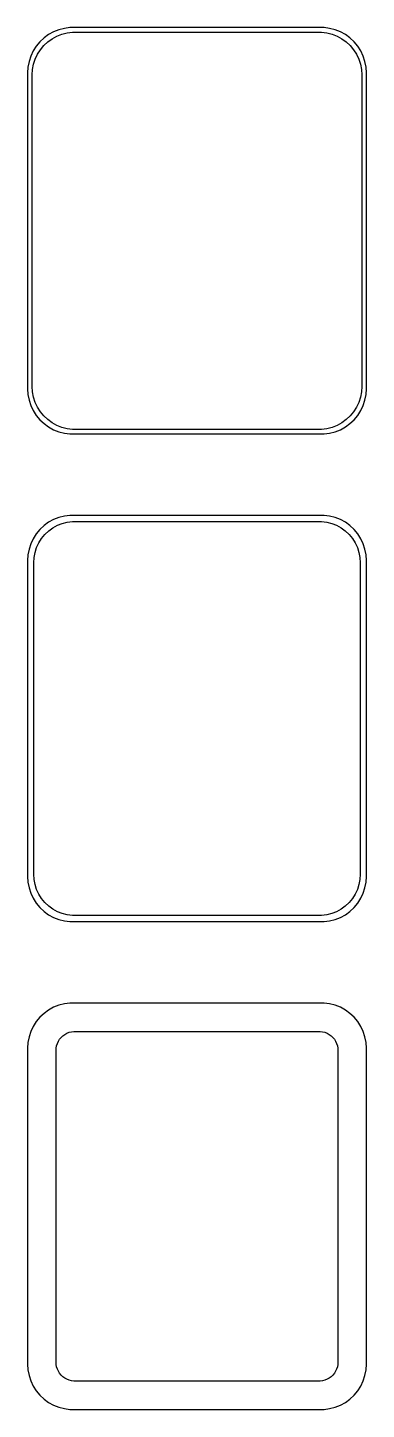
# Model space of a CAD drawing. Header units: metres. Extents: x -19 to 19, y 140 to 292.
import ezdxf

# ---------------------------------------------------------------- set-up
doc = ezdxf.new("R2010")
doc.units = ezdxf.units.M

msp = doc.modelspace()

# ---------------------------------------------------------------- linework, layer by layer
for p, q in [((-15.2951, 292.255), (-15.8789, 292.024)), ((-14.6869, 292.411), (-15.2951, 292.255)), ((-14.0639, 292.49), (-14.6869, 292.411)), ((14.0639, 292.49), (-14.0639, 292.49)), ((14.6869, 292.411), (14.0639, 292.49)), ((15.2951, 292.255), (14.6869, 292.411)), ((15.8789, 292.024), (15.2951, 292.255)), ((-17.3948, 290.923), (-17.7951, 290.439)), ((-16.9371, 291.353), (-17.3948, 290.923)), ((-16.9626, 290.502), (-16.5278, 290.91)), ((-16.4291, 291.722), (-16.9371, 291.353)), ((-16.5278, 290.91), (-16.0452, 291.261)), ((-15.8789, 292.024), (-16.4291, 291.722)), ((-16.0452, 291.261), (-15.5224, 291.548)), ((-15.5224, 291.548), (-14.9678, 291.768)), ((-14.9678, 291.768), (-14.3901, 291.916)), ((-14.3901, 291.916), (-13.7982, 291.991)), ((-13.7982, 291.991), (13.7982, 291.991)), ((13.7982, 291.991), (14.3901, 291.916)), ((14.3901, 291.916), (14.9678, 291.768)), ((14.9678, 291.768), (15.5224, 291.548)), ((15.5224, 291.548), (16.0452, 291.261)), ((16.4291, 291.722), (15.8789, 292.024)), ((16.0452, 291.261), (16.5278, 290.91)), ((16.9371, 291.353), (16.4291, 291.722)), ((16.5278, 290.91), (16.9626, 290.502)), ((17.3948, 290.923), (16.9371, 291.353)), ((17.7951, 290.439), (17.3948, 290.923)), ((-18.3989, 289.341), (-18.5929, 288.743)), ((-18.1315, 289.909), (-18.3989, 289.341)), ((-17.7951, 290.439), (-18.1315, 289.909)), ((-17.9164, 288.999), (-17.6624, 289.538)), ((-17.6624, 289.538), (-17.3428, 290.042)), ((-17.3428, 290.042), (-16.9626, 290.502)), ((16.9626, 290.502), (17.3428, 290.042)), ((17.3428, 290.042), (17.6624, 289.538)), ((17.6624, 289.538), (17.9164, 288.999)), ((18.1315, 289.909), (17.7951, 290.439)), ((18.3989, 289.341), (18.1315, 289.909)), ((18.5929, 288.743), (18.3989, 289.341)), ((-18.7106, 288.127), (-18.75, 287.5)), ((-18.5929, 288.743), (-18.7106, 288.127)), ((-18.25, 287.25), (-18.2125, 287.845)), ((-18.2125, 287.845), (-18.1008, 288.431)), ((-18.1008, 288.431), (-17.9164, 288.999)), ((17.9164, 288.999), (18.1008, 288.431)), ((18.1008, 288.431), (18.2125, 287.845)), ((18.2125, 287.845), (18.25, 287.25)), ((18.7106, 288.127), (18.5929, 288.743)), ((18.75, 287.5), (18.7106, 288.127)), ((-18.75, 287.5), (-18.75, 252.5)), ((-18.25, 252.75), (-18.25, 287.25)), ((18.25, 287.25), (18.25, 252.75)), ((18.75, 252.5), (18.75, 287.5)), ((-18.75, 252.5), (-18.7106, 251.873)), ((-18.2125, 252.155), (-18.25, 252.75)), ((18.25, 252.75), (18.2125, 252.155)), ((18.7106, 251.873), (18.75, 252.5)), ((-18.7106, 251.873), (-18.5929, 251.257)), ((-18.5929, 251.257), (-18.3989, 250.659)), ((-18.1008, 251.569), (-18.2125, 252.155)), ((-17.9164, 251.001), (-18.1008, 251.569)), ((-17.6624, 250.462), (-17.9164, 251.001)), ((17.9164, 251.001), (17.6624, 250.462)), ((18.1008, 251.569), (17.9164, 251.001)), ((18.2125, 252.155), (18.1008, 251.569)), ((18.3989, 250.659), (18.5929, 251.257)), ((18.5929, 251.257), (18.7106, 251.873)), ((-18.3989, 250.659), (-18.1315, 250.091)), ((-18.1315, 250.091), (-17.7951, 249.561)), ((-17.7951, 249.561), (-17.3948, 249.077)), ((-17.3428, 249.958), (-17.6624, 250.462)), ((-16.9626, 249.498), (-17.3428, 249.958)), ((-16.5278, 249.09), (-16.9626, 249.498)), ((16.9626, 249.498), (16.5278, 249.09)), ((17.3428, 249.958), (16.9626, 249.498)), ((17.6624, 250.462), (17.3428, 249.958)), ((17.3948, 249.077), (17.7951, 249.561)), ((17.7951, 249.561), (18.1315, 250.091)), ((18.1315, 250.091), (18.3989, 250.659)), ((-17.3948, 249.077), (-16.9371, 248.647)), ((-16.9371, 248.647), (-16.4291, 248.278)), ((-16.0452, 248.739), (-16.5278, 249.09)), ((-16.4291, 248.278), (-15.8789, 247.976)), ((-15.5224, 248.452), (-16.0452, 248.739)), ((-15.8789, 247.976), (-15.2951, 247.745)), ((-14.9678, 248.232), (-15.5224, 248.452)), ((-14.3901, 248.084), (-14.9678, 248.232)), ((-13.7982, 248.009), (-14.3901, 248.084)), ((13.7982, 248.009), (-13.7982, 248.009)), ((14.3901, 248.084), (13.7982, 248.009)), ((14.9678, 248.232), (14.3901, 248.084)), ((15.5224, 248.452), (14.9678, 248.232)), ((15.2951, 247.745), (15.8789, 247.976)), ((16.0452, 248.739), (15.5224, 248.452)), ((15.8789, 247.976), (16.4291, 248.278)), ((16.5278, 249.09), (16.0452, 248.739)), ((16.4291, 248.278), (16.9371, 248.647)), ((16.9371, 248.647), (17.3948, 249.077)), ((-15.2951, 247.745), (-14.6869, 247.589)), ((-14.6869, 247.589), (-14.0639, 247.51)), ((-14.0639, 247.51), (14.0639, 247.51)), ((14.0639, 247.51), (14.6869, 247.589)), ((14.6869, 247.589), (15.2951, 247.745)), ((-16.9371, 237.353), (-17.3948, 236.923)), ((-16.4291, 237.722), (-16.9371, 237.353)), ((-15.8789, 238.024), (-16.4291, 237.722)), ((-15.9532, 237.116), (-15.4494, 237.393)), ((-15.2951, 238.255), (-15.8789, 238.024)), ((-15.4494, 237.393), (-14.9148, 237.604)), ((-14.6869, 238.411), (-15.2951, 238.255)), ((-14.9148, 237.604), (-14.3579, 237.747)), ((-14.0639, 238.49), (-14.6869, 238.411)), ((-14.3579, 237.747), (-13.7875, 237.819)), ((14.0639, 238.49), (-14.0639, 238.49)), ((-13.7875, 237.819), (13.7875, 237.819)), ((13.7875, 237.819), (14.3579, 237.747)), ((14.6869, 238.411), (14.0639, 238.49)), ((14.3579, 237.747), (14.9148, 237.604)), ((15.2951, 238.255), (14.6869, 238.411)), ((14.9148, 237.604), (15.4494, 237.393)), ((15.8789, 238.024), (15.2951, 238.255)), ((15.4494, 237.393), (15.9532, 237.116)), ((16.4291, 237.722), (15.8789, 238.024)), ((16.9371, 237.353), (16.4291, 237.722)), ((17.3948, 236.923), (16.9371, 237.353)), ((-18.1315, 235.909), (-18.3989, 235.341)), ((-17.7951, 236.439), (-18.1315, 235.909)), ((-17.3948, 236.923), (-17.7951, 236.439)), ((-17.5121, 235.456), (-17.204, 235.941)), ((-17.204, 235.941), (-16.8375, 236.384)), ((-16.8375, 236.384), (-16.4184, 236.778)), ((-16.4184, 236.778), (-15.9532, 237.116)), ((15.9532, 237.116), (16.4184, 236.778)), ((16.4184, 236.778), (16.8375, 236.384)), ((16.8375, 236.384), (17.204, 235.941)), ((17.204, 235.941), (17.5121, 235.456)), ((17.7951, 236.439), (17.3948, 236.923)), ((18.1315, 235.909), (17.7951, 236.439)), ((18.3989, 235.341), (18.1315, 235.909)), ((-18.7106, 234.127), (-18.75, 233.5)), ((-18.5929, 234.743), (-18.7106, 234.127)), ((-18.3989, 235.341), (-18.5929, 234.743)), ((-18.0423, 233.824), (-17.9346, 234.389)), ((-17.9346, 234.389), (-17.7569, 234.935)), ((-17.7569, 234.935), (-17.5121, 235.456)), ((17.5121, 235.456), (17.7569, 234.935)), ((17.7569, 234.935), (17.9346, 234.389)), ((17.9346, 234.389), (18.0423, 233.824)), ((18.5929, 234.743), (18.3989, 235.341)), ((18.7106, 234.127), (18.5929, 234.743)), ((18.75, 233.5), (18.7106, 234.127)), ((-18.75, 233.5), (-18.75, 198.5)), ((-18.0784, 233.25), (-18.0423, 233.824)), ((-18.0784, 198.75), (-18.0784, 233.25)), ((18.0423, 233.824), (18.0784, 233.25)), ((18.0784, 233.25), (18.0784, 198.75)), ((18.75, 198.5), (18.75, 233.5)), ((-18.75, 198.5), (-18.7106, 197.873)), ((-18.7106, 197.873), (-18.5929, 197.257)), ((-18.0423, 198.176), (-18.0784, 198.75)), ((-17.9346, 197.611), (-18.0423, 198.176)), ((-17.7569, 197.065), (-17.9346, 197.611)), ((17.9346, 197.611), (17.7569, 197.065)), ((18.0423, 198.176), (17.9346, 197.611)), ((18.0784, 198.75), (18.0423, 198.176)), ((18.5929, 197.257), (18.7106, 197.873)), ((18.7106, 197.873), (18.75, 198.5)), ((-18.5929, 197.257), (-18.3989, 196.659)), ((-18.3989, 196.659), (-18.1315, 196.091)), ((-18.1315, 196.091), (-17.7951, 195.561)), ((-17.5121, 196.544), (-17.7569, 197.065)), ((-17.204, 196.059), (-17.5121, 196.544)), ((-16.8375, 195.616), (-17.204, 196.059)), ((17.204, 196.059), (16.8375, 195.616)), ((17.5121, 196.544), (17.204, 196.059)), ((17.7569, 197.065), (17.5121, 196.544)), ((17.7951, 195.561), (18.1315, 196.091)), ((18.1315, 196.091), (18.3989, 196.659)), ((18.3989, 196.659), (18.5929, 197.257)), ((-17.7951, 195.561), (-17.3948, 195.077)), ((-17.3948, 195.077), (-16.9371, 194.647)), ((-16.9371, 194.647), (-16.4291, 194.278)), ((-16.4184, 195.222), (-16.8375, 195.616)), ((-15.9532, 194.884), (-16.4184, 195.222)), ((-15.4494, 194.607), (-15.9532, 194.884)), ((-14.9148, 194.396), (-15.4494, 194.607)), ((-14.3579, 194.253), (-14.9148, 194.396)), ((14.9148, 194.396), (14.3579, 194.253)), ((15.4494, 194.607), (14.9148, 194.396)), ((15.9532, 194.884), (15.4494, 194.607)), ((16.4184, 195.222), (15.9532, 194.884)), ((16.8375, 195.616), (16.4184, 195.222)), ((16.4291, 194.278), (16.9371, 194.647)), ((16.9371, 194.647), (17.3948, 195.077)), ((17.3948, 195.077), (17.7951, 195.561)), ((-16.4291, 194.278), (-15.8789, 193.976)), ((-15.8789, 193.976), (-15.2951, 193.745)), ((-15.2951, 193.745), (-14.6869, 193.589)), ((-14.6869, 193.589), (-14.0639, 193.51)), ((-13.7875, 194.181), (-14.3579, 194.253)), ((-14.0639, 193.51), (14.0639, 193.51)), ((13.7875, 194.181), (-13.7875, 194.181)), ((14.3579, 194.253), (13.7875, 194.181)), ((14.0639, 193.51), (14.6869, 193.589)), ((14.6869, 193.589), (15.2951, 193.745)), ((15.2951, 193.745), (15.8789, 193.976)), ((15.8789, 193.976), (16.4291, 194.278)), ((-16.4291, 183.722), (-16.9371, 183.353)), ((-15.8789, 184.024), (-16.4291, 183.722)), ((-15.2951, 184.255), (-15.8789, 184.024)), ((-14.6869, 184.411), (-15.2951, 184.255)), ((-14.0639, 184.49), (-14.6869, 184.411)), ((14.0639, 184.49), (-14.0639, 184.49)), ((14.6869, 184.411), (14.0639, 184.49)), ((15.2951, 184.255), (14.6869, 184.411)), ((15.8789, 184.024), (15.2951, 184.255)), ((16.4291, 183.722), (15.8789, 184.024)), ((16.9371, 183.353), (16.4291, 183.722)), ((-17.7951, 182.439), (-18.1315, 181.909)), ((-17.3948, 182.923), (-17.7951, 182.439)), ((-16.9371, 183.353), (-17.3948, 182.923)), ((17.3948, 182.923), (16.9371, 183.353)), ((17.7951, 182.439), (17.3948, 182.923)), ((18.1315, 181.909), (17.7951, 182.439)), ((-18.5929, 180.743), (-18.7106, 180.127)), ((-18.3989, 181.341), (-18.5929, 180.743)), ((-18.1315, 181.909), (-18.3989, 181.341)), ((-15.2067, 180.49), (-15.0378, 180.694)), ((-15.0378, 180.694), (-14.8447, 180.875)), ((-14.8447, 180.875), (-14.6304, 181.031)), ((-14.6304, 181.031), (-14.3982, 181.159)), ((-14.3982, 181.159), (-14.1519, 181.256)), ((-14.1519, 181.256), (-13.8953, 181.322)), ((-13.8953, 181.322), (-13.6325, 181.355)), ((-13.6325, 181.355), (13.6325, 181.355)), ((13.6325, 181.355), (13.8953, 181.322)), ((13.8953, 181.322), (14.1519, 181.256)), ((14.1519, 181.256), (14.3982, 181.159)), ((14.3982, 181.159), (14.6304, 181.031)), ((14.6304, 181.031), (14.8447, 180.875)), ((14.8447, 180.875), (15.0378, 180.694)), ((15.0378, 180.694), (15.2067, 180.49)), ((18.3989, 181.341), (18.1315, 181.909)), ((18.5929, 180.743), (18.3989, 181.341)), ((18.7106, 180.127), (18.5929, 180.743)), ((-18.7106, 180.127), (-18.75, 179.5)), ((-18.75, 179.5), (-18.75, 144.5)), ((-15.6096, 179.25), (-15.593, 179.514)), ((-15.6096, 144.75), (-15.6096, 179.25)), ((-15.593, 179.514), (-15.5434, 179.775)), ((-15.5434, 179.775), (-15.4615, 180.027)), ((-15.4615, 180.027), (-15.3487, 180.266)), ((-15.3487, 180.266), (-15.2067, 180.49)), ((15.2067, 180.49), (15.3487, 180.266)), ((15.3487, 180.266), (15.4615, 180.027)), ((15.4615, 180.027), (15.5434, 179.775)), ((15.5434, 179.775), (15.593, 179.514)), ((15.593, 179.514), (15.6096, 179.25)), ((15.6096, 179.25), (15.6096, 144.75)), ((18.75, 179.5), (18.7106, 180.127)), ((18.75, 144.5), (18.75, 179.5)), ((-18.75, 144.5), (-18.7106, 143.873)), ((-18.7106, 143.873), (-18.5929, 143.257)), ((-15.593, 144.486), (-15.6096, 144.75)), ((-15.5434, 144.225), (-15.593, 144.486)), ((-15.4615, 143.973), (-15.5434, 144.225)), ((-15.3487, 143.734), (-15.4615, 143.973)), ((15.4615, 143.973), (15.3487, 143.734)), ((15.5434, 144.225), (15.4615, 143.973)), ((15.593, 144.486), (15.5434, 144.225)), ((15.6096, 144.75), (15.593, 144.486)), ((18.5929, 143.257), (18.7106, 143.873)), ((18.7106, 143.873), (18.75, 144.5)), ((-18.5929, 143.257), (-18.3989, 142.659)), ((-18.3989, 142.659), (-18.1315, 142.091)), ((-15.2067, 143.51), (-15.3487, 143.734)), ((-15.0378, 143.306), (-15.2067, 143.51)), ((-14.8447, 143.125), (-15.0378, 143.306)), ((-14.6304, 142.969), (-14.8447, 143.125)), ((-14.3982, 142.841), (-14.6304, 142.969)), ((-14.1519, 142.744), (-14.3982, 142.841)), ((-13.8953, 142.678), (-14.1519, 142.744)), ((-13.6325, 142.645), (-13.8953, 142.678)), ((13.6325, 142.645), (-13.6325, 142.645)), ((13.8953, 142.678), (13.6325, 142.645)), ((14.1519, 142.744), (13.8953, 142.678)), ((14.3982, 142.841), (14.1519, 142.744)), ((14.6304, 142.969), (14.3982, 142.841)), ((14.8447, 143.125), (14.6304, 142.969)), ((15.0378, 143.306), (14.8447, 143.125)), ((15.2067, 143.51), (15.0378, 143.306)), ((15.3487, 143.734), (15.2067, 143.51)), ((18.1315, 142.091), (18.3989, 142.659)), ((18.3989, 142.659), (18.5929, 143.257)), ((-18.1315, 142.091), (-17.7951, 141.561)), ((-17.7951, 141.561), (-17.3948, 141.077)), ((-17.3948, 141.077), (-16.9371, 140.647)), ((16.9371, 140.647), (17.3948, 141.077)), ((17.3948, 141.077), (17.7951, 141.561)), ((17.7951, 141.561), (18.1315, 142.091)), ((-16.9371, 140.647), (-16.4291, 140.278)), ((-16.4291, 140.278), (-15.8789, 139.976)), ((-15.8789, 139.976), (-15.2951, 139.745)), ((-15.2951, 139.745), (-14.6869, 139.589)), ((-14.6869, 139.589), (-14.0639, 139.51)), ((-14.0639, 139.51), (14.0639, 139.51)), ((14.0639, 139.51), (14.6869, 139.589)), ((14.6869, 139.589), (15.2951, 139.745)), ((15.2951, 139.745), (15.8789, 139.976)), ((15.8789, 139.976), (16.4291, 140.278)), ((16.4291, 140.278), (16.9371, 140.647))]:
    msp.add_line(p, q)

doc.saveas('drawing.dxf')
